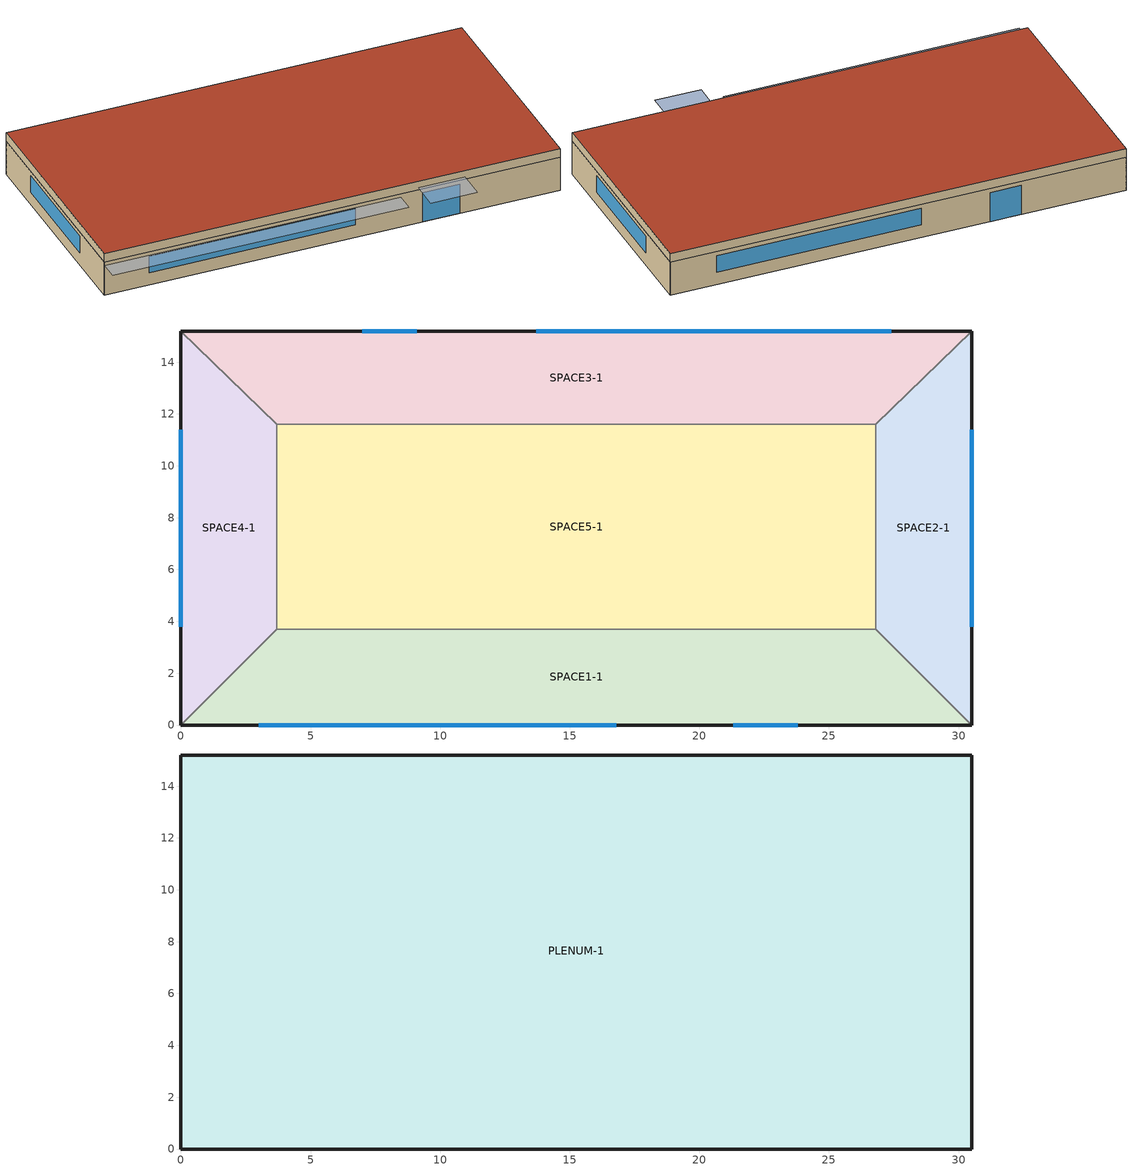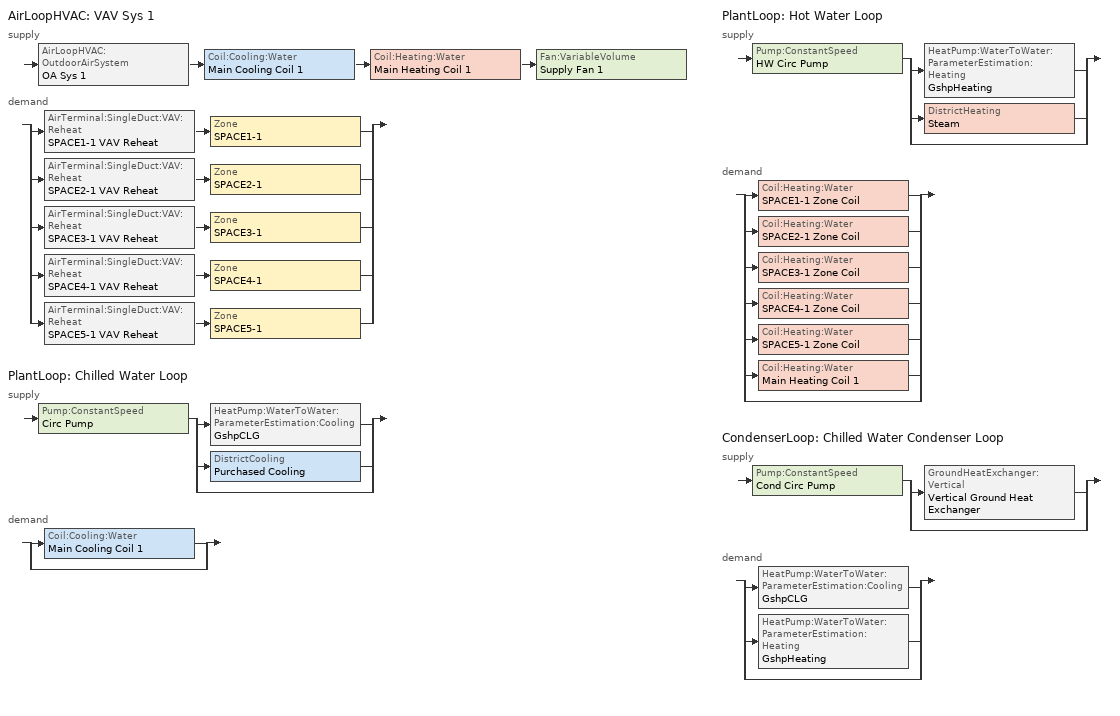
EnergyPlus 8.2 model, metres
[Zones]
SPACE1-1
 floor ground (FLOOR-SLAB-1): 26.8,3.7 30.5,0 0,0 3.7,3.7 z0
 wall outside (WALL-1): 0,0 30.5,0 z0:2.4
 wall to SPACE2-1 (INT-WALL-1): 30.5,0 26.8,3.7 z0:2.4
 wall to SPACE4-1 (INT-WALL-1): 3.7,3.7 0,0 z0:2.4
 wall to SPACE5-1 (INT-WALL-1): 26.8,3.7 3.7,3.7 z0:2.4
 window (Dbl Clr 3mm/13mm Air): 3,0 16.8,0 z0.9:2.1
 window (Sgl Grey 3mm): 21.3,0 23.8,0 z0:2.1
SPACE2-1
 floor ground (FLOOR-SLAB-1): 26.8,11.6 30.5,15.2 30.5,0 26.8,3.7 z0
 wall outside (WALL-1): 30.5,0 30.5,15.2 z0:2.4
 wall to SPACE3-1 (INT-WALL-1): 30.5,15.2 26.8,11.6 z0:2.4
 wall to SPACE5-1 (INT-WALL-1): 26.8,11.6 26.8,3.7 z0:2.4
 window (Dbl Clr 3mm/13mm Air): 30.5,3.8 30.5,11.4 z0.9:2.1
SPACE3-1
 floor ground (FLOOR-SLAB-1): 26.8,11.6 3.7,11.6 0,15.2 30.5,15.2 z0
 wall outside (WALL-1): 30.5,15.2 0,15.2 z0:2.4
 wall to SPACE4-1 (INT-WALL-1): 0,15.2 3.7,11.6 z0:2.4
 wall to SPACE5-1 (INT-WALL-1): 3.7,11.6 26.8,11.6 z0:2.4
 window (Dbl Clr 3mm/13mm Air): 27.4,15.2 13.7,15.2 z0.9:2.1
 window (Sgl Grey 3mm): 9.1,15.2 7,15.2 z0:2.1
SPACE4-1
 floor ground (FLOOR-SLAB-1): 3.7,3.7 0,0 0,15.2 3.7,11.6 z0
 wall outside (WALL-1): 0,15.2 0,0 z0:2.4
 wall to SPACE5-1 (INT-WALL-1): 3.7,3.7 3.7,11.6 z0:2.4
 window (Dbl Clr 3mm/13mm Air): 0,11.4 0,3.8 z0.9:2.1
SPACE5-1
 floor ground (FLOOR-SLAB-1): 26.8,11.6 26.8,3.7 3.7,3.7 3.7,11.6 z0
PLENUM-1
 floor to SPACE1-1 (CLNG-1): 26.8,3.7 30.5,0 0,0 3.7,3.7 z2.4
 floor to SPACE2-1 (CLNG-1): 26.8,11.6 30.5,15.2 30.5,0 26.8,3.7 z2.4
 floor to SPACE3-1 (CLNG-1): 26.8,11.6 3.7,11.6 0,15.2 30.5,15.2 z2.4
 floor to SPACE4-1 (CLNG-1): 3.7,3.7 0,0 0,15.2 3.7,11.6 z2.4
 floor to SPACE5-1 (CLNG-1): 26.8,11.6 26.8,3.7 3.7,3.7 3.7,11.6 z2.4
 wall outside (WALL-1): 0,0 30.5,0 30.5,15.2 0,15.2 0,0 z2.4:3
 roof outside (ROOF-1): 0,15.2 0,0 30.5,0 30.5,15.2 z3
shading: 0,-1.3 0,0 19.8,0 19.8,-1.3 z2.2; 21,-2 21,0 24.1,0 24.1,-2 z2.6
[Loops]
AirLoopHVAC 'VAV Sys 1'
 supply: AirLoopHVAC:OutdoorAirSystem 'OA Sys 1' > Coil:Cooling:Water 'Main Cooling Coil 1' > Coil:Heating:Water 'Main Heating Coil 1' > Fan:VariableVolume 'Supply Fan 1'
 demand: split
  | AirTerminal:SingleDuct:VAV:Reheat 'SPACE1-1 VAV Reheat' > Zone 'SPACE1-1'
  | AirTerminal:SingleDuct:VAV:Reheat 'SPACE2-1 VAV Reheat' > Zone 'SPACE2-1'
  | AirTerminal:SingleDuct:VAV:Reheat 'SPACE3-1 VAV Reheat' > Zone 'SPACE3-1'
  | AirTerminal:SingleDuct:VAV:Reheat 'SPACE4-1 VAV Reheat' > Zone 'SPACE4-1'
  | AirTerminal:SingleDuct:VAV:Reheat 'SPACE5-1 VAV Reheat' > Zone 'SPACE5-1'
PlantLoop 'Chilled Water Loop'
 supply: Pump:ConstantSpeed 'Circ Pump' > split
  | HeatPump:WaterToWater:ParameterEstimation:Cooling 'GshpCLG'
  | DistrictCooling 'Purchased Cooling'
  | bypass
 demand: split
  | Coil:Cooling:Water 'Main Cooling Coil 1'
  | bypass
PlantLoop 'Hot Water Loop'
 supply: Pump:ConstantSpeed 'HW Circ Pump' > split
  | HeatPump:WaterToWater:ParameterEstimation:Heating 'GshpHeating'
  | DistrictHeating 'Steam'
  | bypass
 demand: split
  | Coil:Heating:Water 'SPACE1-1 Zone Coil'
  | Coil:Heating:Water 'SPACE2-1 Zone Coil'
  | Coil:Heating:Water 'SPACE3-1 Zone Coil'
  | Coil:Heating:Water 'SPACE4-1 Zone Coil'
  | Coil:Heating:Water 'SPACE5-1 Zone Coil'
  | Coil:Heating:Water 'Main Heating Coil 1'
  | bypass
CondenserLoop 'Chilled Water Condenser Loop'
 supply: Pump:ConstantSpeed 'Cond Circ Pump' > split
  | GroundHeatExchanger:Vertical 'Vertical Ground Heat Exchanger'
  | bypass
 demand: split
  | HeatPump:WaterToWater:ParameterEstimation:Cooling 'GshpCLG'
  | HeatPump:WaterToWater:ParameterEstimation:Heating 'GshpHeating'
  | bypass
[Building]
Building: North Axis {deg}=30; Terrain=City; Loads Convergence Tolerance Value=0.04; Temperature Convergence Tolerance Value {deltaC}=0.4; Solar Distribution=FullExterior; Maximum Number of Warmup Days=25; Minimum Number of Warmup Days=6
[Site:Location]
CHICAGO_IL_USA TMY2-94846: Latitude {deg}=41.78; Longitude {deg}=-87.75; Time Zone {hr}=-6; Elevation {m}=190
[SizingPeriod:DesignDay] Day of Month=21; Humidity Condition Type=Wetbulb; Barometric Pressure {Pa}=99063; Rain Indicator=No; Snow Indicator=No; Daylight Saving Time Indicator=No; Solar Model Indicator=ASHRAEClearSky
Name | Month | Day Type | Maximum Dry-Bulb Temperature {C} | Daily Dry-Bulb Temperature Range {deltaC} | Wetbulb or DewPoint at Maximum Dry-Bulb {C} | Wind Speed {m/s} | Wind Direction {deg} | Sky Clearness
CHICAGO_IL_USA Annual Cooling 1% Design Conditions DB/MCWB | 7 | SummerDesignDay | 31.5 | 10.7 | 23 | 5.3 | 230 | 1
CHICAGO_IL_USA Annual Heating 99% Design Conditions DB | 1 | WinterDesignDay | -17.3 | 0 | -17.3 | 4.9 | 270 | 0
[Site:GroundTemperature:BuildingSurface]
20.03, 20.03, 20.13, 20.3, 20.43, 20.52, 20.62, 20.77, 20.78, 20.55, 20.44, 20.2
[Site:GroundTemperature:Deep]
16.1, 16.1, 16.1, 16.1, 16.1, 16.1, 16.1, 16.1, 16.1, 16.1, 16.1, 16.1
[Material] Thermal Absorptance=0.9
Name | Roughness | Thickness {m} | Conductivity {W/m-K} | Density {kg/m3} | Specific Heat {J/kg-K} | Solar Absorptance | Visible Absorptance
RG01 | Rough | 0.0127 | 1.442 | 881 | 1674 | 0.65 | 0.65
BR01 | VeryRough | 0.0095 | 0.162 | 1121 | 1464 | 0.7 | 0.7
IN46 | VeryRough | 0.0762 | 0.023 | 24 | 1590 | 0.5 | 0.5
WD01 | MediumSmooth | 0.0191 | 0.115 | 513 | 1381 | 0.78 | 0.78
PW03 | MediumSmooth | 0.0127 | 0.115 | 545 | 1213 | 0.78 | 0.78
IN02 | Rough | 0.0901 | 0.043 | 10 | 837 | 0.75 | 0.75
GP01 | MediumSmooth | 0.0127 | 0.16 | 801 | 837 | 0.75 | 0.75
GP02 | MediumSmooth | 0.0159 | 0.16 | 801 | 837 | 0.75 | 0.75
CC03 | MediumRough | 0.1016 | 1.31 | 2243 | 837 | 0.65 | 0.65
[Material:NoMass]
MAT-CLNG-1: Roughness=Rough; Thermal Resistance {m2-K/W}=0.652259; Thermal Absorptance=0.65; Solar Absorptance=0.65; Visible Absorptance=0.65
[Material:AirGap]
AL21: Thermal Resistance {m2-K/W}=0.157
[WindowMaterial:Glazing] Optical Data Type=SpectralAverage; Thickness {m}=0.003; Infrared Transmittance at Normal Incidence=0; Front Side Infrared Hemispherical Emissivity=0.84; Back Side Infrared Hemispherical Emissivity=0.84; Conductivity {W/m-K}=0.9
Name | Solar Transmittance at Normal Incidence | Front Side Solar Reflectance at Normal Incidence | Back Side Solar Reflectance at Normal Incidence | Visible Transmittance at Normal Incidence | Front Side Visible Reflectance at Normal Incidence | Back Side Visible Reflectance at Normal Incidence
CLEAR 3MM | 0.837 | 0.075 | 0.075 | 0.898 | 0.081 | 0.081
GREY 3MM | 0.626 | 0.061 | 0.061 | 0.611 | 0.061 | 0.061
[WindowMaterial:Gas]
AIR 13MM: Gas Type=Air; Thickness {m}=0.0127
[Construction]
ROOF-1: RG01, BR01, IN46, WD01
WALL-1: WD01, PW03, IN02, GP01
CLNG-1: MAT-CLNG-1
FLOOR-SLAB-1: CC03
INT-WALL-1: GP02, AL21, GP02
Dbl Clr 3mm/13mm Air: CLEAR 3MM, AIR 13MM, CLEAR 3MM
Sgl Grey 3mm: GREY 3MM
[Zone] Type=1; Multiplier=1
Name | Ceiling Height {m} | Volume {m3}
PLENUM-1 | 0.6096 | 283.2
SPACE1-1; SPACE3-1 | 2.4384 | 239.247
SPACE2-1; SPACE4-1 | 2.4384 | 103.311
SPACE5-1 | 2.4384 | 447.683
[People] Number of People Schedule=OCCUPY-1; Number of People Calculation Method=people; Fraction Radiant=0.3; Activity Level Schedule=ActSchd
Name | Zone or ZoneList | Number of People
SPACE1-1 People 1 | SPACE1-1 | 11
SPACE2-1 People 1 | SPACE2-1 | 5
SPACE3-1 People 1 | SPACE3-1 | 11
SPACE4-1 People 1 | SPACE4-1 | 5
SPACE5-1 People 1 | SPACE5-1 | 20
[Lights] Schedule=LIGHTS-1; Design Level Calculation Method=LightingLevel; Return Air Fraction=0.2; Fraction Radiant=0.59; Fraction Visible=0.2; Fraction Replaceable=0
Name | Zone or ZoneList | Lighting Level {W}
SPACE1-1 Lights 1 | SPACE1-1 | 1584
SPACE2-1 Lights 1 | SPACE2-1 | 684
SPACE3-1 Lights 1 | SPACE3-1 | 1584
SPACE4-1 Lights 1 | SPACE4-1 | 684
SPACE5-1 Lights 1 | SPACE5-1 | 2964
[ElectricEquipment] Schedule=EQUIP-1; Design Level Calculation Method=EquipmentLevel; Fraction Latent=0; Fraction Radiant=0.3; Fraction Lost=0
Name | Zone or ZoneList | Design Level {W}
SPACE1-1 ElecEq 1 | SPACE1-1 | 1056
SPACE2-1 ElecEq 1 | SPACE2-1 | 456
SPACE3-1 ElecEq 1 | SPACE3-1 | 1056
SPACE4-1 ElecEq 1 | SPACE4-1 | 456
SPACE5-1 ElecEq 1 | SPACE5-1 | 1976
[ZoneInfiltration:DesignFlowRate] Schedule=INFIL-SCH; Design Flow Rate Calculation Method=flow/zone; Constant Term Coefficient=0; Temperature Term Coefficient=0; Velocity Term Coefficient=0.2237; Velocity Squared Term Coefficient=0
Name | Zone or ZoneList | Design Flow Rate {m3/s}
SPACE1-1 Infil 1 | SPACE1-1 | 0.0167
SPACE2-1 Infil 1 | SPACE2-1 | 0.00717
SPACE3-1 Infil 1 | SPACE3-1 | 0.0167
SPACE4-1 Infil 1 | SPACE4-1 | 0.00717
SPACE5-1 Infil 1 | SPACE5-1 | 0.031089
[Sizing:Zone] Zone Cooling Design Supply Air Temperature Input Method=SupplyAirTemperature; Zone Cooling Design Supply Air Temperature {C}=14; Zone Heating Design Supply Air Temperature Input Method=SupplyAirTemperature; Zone Heating Design Supply Air Temperature {C}=50; Zone Cooling Design Supply Air Humidity Ratio {kgWater/kgDryAir}=0.009; Zone Heating Design Supply Air Humidity Ratio {kgWater/kgDryAir}=0.004; Zone Heating Sizing Factor=0; Zone Cooling Sizing Factor=0; Cooling Design Air Flow Method=DesignDay; Cooling Design Air Flow Rate {m3/s}=0; Heating Design Air Flow Method=DesignDay; Heating Design Air Flow Rate {m3/s}=0
Name | Design Specification Outdoor Air Object
SPACE1-1 | SZ DSOA SPACE1-1
SPACE2-1 | SZ DSOA SPACE2-1
SPACE3-1 | SZ DSOA SPACE3-1
SPACE4-1 | SZ DSOA SPACE4-1
SPACE5-1 | SZ DSOA SPACE5-1
[DesignSpecification:OutdoorAir] Outdoor Air Method=flow/person; Outdoor Air Flow per Person {m3/s-person}=0.00944; Outdoor Air Flow per Zone Floor Area {m3/s-m2}=0; Outdoor Air Flow per Zone {m3/s}=0
SZ DSOA SPACE1-1; SZ DSOA SPACE2-1; SZ DSOA SPACE3-1; SZ DSOA SPACE4-1; SZ DSOA SPACE5-1
[Sizing:System]
VAV Sys 1: Type of Load to Size On=sensible; Design Outdoor Air Flow Rate {m3/s}=autosize; Minimum System Air Flow Ratio=0.3; Preheat Design Temperature {C}=7; Preheat Design Humidity Ratio {kgWater/kgDryAir}=0.008; Precool Design Temperature {C}=11; Precool Design Humidity Ratio {kgWater/kgDryAir}=0.008; Central Cooling Design Supply Air Temperature {C}=12.8; Central Heating Design Supply Air Temperature {C}=16.7; Sizing Option=noncoincident; 100% Outdoor Air in Cooling=no; 100% Outdoor Air in Heating=no; Central Cooling Design Supply Air Humidity Ratio {kgWater/kgDryAir}=0.008; Central Heating Design Supply Air Humidity Ratio {kgWater/kgDryAir}=0.008; Cooling Design Air Flow Method=DesignDay; Cooling Design Air Flow Rate {m3/s}=0; Heating Design Air Flow Method=DesignDay; Heating Design Air Flow Rate {m3/s}=0
[AirLoopHVAC]
VAV Sys 1: Design Supply Air Flow Rate {m3/s}=autosize
[AvailabilityManager:Scheduled]
VAV Sys 1 Avail: Schedule=FanAvailSched
[SetpointManager:Scheduled] Control Variable=Temperature
Name | Schedule | Setpoint Node or NodeList
Supply Air Temp Manager 1 | Seasonal Reset Supply Air Temp Sch | VAV Sys 1 Outlet Node
Chilled Water Loop Setpoint Manager | CW Loop Temp Schedule | Chilled Water Loop Setpoint Node List
Hot Water Loop Setpoint Manager | HW Loop Temp Schedule | Hot Water Loop Setpoint Node List
[SetpointManager:MixedAir]
Mixed Air Temp Manager 1: Control Variable=Temperature; Setpoint Node or NodeList=Main Branch SetPoint Node List
[Controller:WaterCoil] Control Variable=Temperature; Actuator Variable=FLOW; Controller Convergence Tolerance {deltaC}=0.002; Minimum Actuated Flow {m3/s}=0
Name | Action | Maximum Actuated Flow {m3/s}
Central Cooling Coil Contoller 1 | Reverse | 0.0033
Central Heating Coil Contoller 1 | Normal | 0.0043
[Controller:OutdoorAir]
OA Controller 1: Minimum Outdoor Air Flow Rate {m3/s}=autosize; Maximum Outdoor Air Flow Rate {m3/s}=autosize; Economizer Control Type=FixedDryBulb; Economizer Control Action Type=ModulateFlow; Economizer Maximum Limit Dry-Bulb Temperature {C}=19; Economizer Minimum Limit Dry-Bulb Temperature {C}=4; Lockout Type=NoLockout; Minimum Limit Type=FixedMinimum; Minimum Outdoor Air Schedule=Min OA Sched
[Zone equipment]
SPACE1-1: SPACE1-1 VAV Reheat
SPACE2-1: SPACE2-1 VAV Reheat
SPACE3-1: SPACE3-1 VAV Reheat
SPACE4-1: SPACE4-1 VAV Reheat
SPACE5-1: SPACE5-1 VAV Reheat
[AirTerminal:SingleDuct:VAV:Reheat] Availability Schedule=ReheatCoilAvailSched; Maximum Air Flow Rate {m3/s}=autosize; Zone Minimum Air Flow Input Method=Constant; Constant Minimum Air Flow Fraction=0.3; Maximum Hot Water or Steam Flow Rate {m3/s}=0.002; Minimum Hot Water or Steam Flow Rate {m3/s}=0; Convergence Tolerance=0.001; Damper Heating Action=Reverse; Maximum Flow per Zone Floor Area During Reheat {m3/s-m2}=AUTOCALCULATE; Maximum Flow Fraction During Reheat=AUTOCALCULATE
Name | Reheat Coil
SPACE1-1 VAV Reheat | SPACE1-1 Zone Coil
SPACE2-1 VAV Reheat | SPACE2-1 Zone Coil
SPACE3-1 VAV Reheat | SPACE3-1 Zone Coil
SPACE4-1 VAV Reheat | SPACE4-1 Zone Coil
SPACE5-1 VAV Reheat | SPACE5-1 Zone Coil
[ZoneControl:Thermostat] Control Type Schedule=Zone Control Type Sched; Control 1=CoolingSetPoint; Control 2=HeatingSetpoint; Control 3=DualSetPoint
Name | Zone or ZoneList
SPACE1-1 Control | SPACE1-1
SPACE2-1 Control | SPACE2-1
SPACE3-1 Control | SPACE3-1
SPACE4-1 Control | SPACE4-1
SPACE5-1 Control | SPACE5-1
[ThermostatSetpoint:SingleHeating]
HeatingSetpoint: Setpoint Temperature Schedule=Htg-SetP-Sch
[ThermostatSetpoint:SingleCooling]
CoolingSetpoint: Setpoint Temperature Schedule=Clg-SetP-Sch
[ThermostatSetpoint:DualSetpoint]
DualSetPoint: Heating Setpoint Temperature Schedule=Htg-SetP-Sch; Cooling Setpoint Temperature Schedule=Clg-SetP-Sch
[AirLoopHVAC:ReturnPlenum]
Return-Plenum-1: Zone=PLENUM-1
[Coil:Cooling:Water]
Main Cooling Coil 1: Availability Schedule=CoolingCoilAvailSched; Design Water Flow Rate {m3/s}=0.0033; Design Air Flow Rate {m3/s}=2.284; Design Inlet Water Temperature {C}=7.222; Design Inlet Air Temperature {C}=26.667; Design Outlet Air Temperature {C}=14.389; Design Inlet Air Humidity Ratio {kgWater/kgDryAir}=0.0167; Design Outlet Air Humidity Ratio {kgWater/kgDryAir}=0.0099; Type of Analysis=SimpleAnalysis; Heat Exchanger Configuration=CrossFlow
[Coil:Heating:Water] Availability Schedule=ReheatCoilAvailSched; U-Factor Times Area Value {W/K}=5000; Performance Input Method=UFactorTimesAreaAndDesignWaterFlowRate; Rated Capacity {W}=autosize; Rated Inlet Water Temperature {C}=82.2; Rated Inlet Air Temperature {C}=16.6; Rated Outlet Water Temperature {C}=71.1; Rated Outlet Air Temperature {C}=32.2
Name | Maximum Water Flow Rate {m3/s}
SPACE1-1 Zone Coil; SPACE2-1 Zone Coil; SPACE3-1 Zone Coil; SPACE4-1 Zone Coil; SPACE5-1 Zone Coil | 0.002
Main Heating Coil 1 | 0.0043
[Fan:VariableVolume]
Supply Fan 1: Availability Schedule=FanAvailSched; Fan Total Efficiency=0.7; Pressure Rise {Pa}=600; Maximum Flow Rate {m3/s}=autosize; Fan Power Minimum Flow Rate Input Method=Fraction; Fan Power Minimum Flow Fraction=0.25; Motor Efficiency=0.9; Motor In Airstream Fraction=1; Fan Power Coefficient 1=0.350712; Fan Power Coefficient 2=0.308505; Fan Power Coefficient 3=-0.541374; Fan Power Coefficient 4=0.871988; Fan Power Coefficient 5=0
[PlantLoop] Fluid Type=Water; Minimum Loop Flow Rate {m3/s}=0; Plant Loop Volume {m3}=5; Load Distribution Scheme=Optimal
Name | Plant Equipment Operation Scheme | Maximum Loop Temperature {C} | Minimum Loop Temperature {C} | Maximum Loop Flow Rate {m3/s}
Chilled Water Loop | CW Loop Operation | 98 | 1 | 0.0033
Hot Water Loop | Hot Loop Operation | 100 | 10 | 0.0043
[PlantEquipmentOperationSchemes]
Name | Control Scheme 1 | Control Scheme 1 Schedule | Control Scheme 2 | Control Scheme 2 Schedule
CW Loop Operation | Summer Cooling Operation | Summer On | Winter Cooling Operation | Winter On
Hot Loop Operation | Winter Heating Operation | winter on | Summer Heating Operation | summer on
[PlantEquipmentOperation:CoolingLoad] Load Range 1 Lower Limit {W}=0
Name | Load Range 1 Upper Limit {W} | Range 1 Equipment List
Summer Cooling Operation | 500000 | GSHP and Purchased Cooling
Winter Cooling Operation | 900000 | Purchased Cooling Only
[PlantEquipmentList]
GSHP and Purchased Cooling: GshpCLG, Purchased Cooling
Purchased Cooling Only: Purchased Cooling
Purchased Heating Plant: Steam
GSHP plant: GshpHeating, Steam
[DistrictCooling]
Purchased Cooling: Nominal Capacity {W}=680000
[HeatPump:WaterToWater:ParameterEstimation:Cooling]
GshpCLG: Nominal COP {W/W}=3.5; Nominal Capacity {W}=45000; Minimum Part Load Ratio=0; Maximum Part Load Ratio=1; Optimum Part Load Ratio=1; Load Side Flow Rate {m3/s}=0.003; Source Side Flow Rate {m3/s}=0.003; Load Side Heat Transfer Coefficient {W/K}=7761; Source Side Heat Transfer Coefficient {W/K}=3998; Piston Displacement {m3/s}=0.012544; Compressor Clearance Factor=0.05469; Compressor Suction and Discharge Pressure Drop {Pa}=92156.2; Superheating {C}=4.8907; Constant Part of Electromechanical Power Losses {W}=2803.9; Loss Factor=0.699; High Pressure Cut Off {Pa}=0; Low Pressure Cut Off {Pa}=0
[Pump:ConstantSpeed] Rated Pump Head {Pa}=5000; Motor Efficiency=0.87; Fraction of Motor Inefficiencies to Fluid Stream=0; Pump Control Type=CONTINUOUS
Name | Rated Flow Rate {m3/s} | Rated Power Consumption {W}
Circ Pump; Cond Circ Pump | 0.0033 | 25
HW Circ Pump | 0.0043 | 35
[DistrictHeating]
Steam: Nominal Capacity {W}=1000000
[PlantEquipmentOperation:HeatingLoad] Load Range 1 Lower Limit {W}=0
Name | Load Range 1 Upper Limit {W} | Range 1 Equipment List | Load Range 2 Lower Limit {W} | Load Range 2 Upper Limit {W} | Range 2 Equipment List
Summer Heating Operation | 9999999 | Purchased Heating Plant
Winter Heating Operation | 45000 | GSHP plant | 45000 | 9999999 | Purchased Heating Plant
[HeatPump:WaterToWater:ParameterEstimation:Heating]
GshpHeating: Nominal COP {W/W}=3.5; Nominal Capacity {W}=50000; Minimum Part Load Ratio=0; Maximum Part Load Ratio=1; Optimum Part Load Ratio=1; Load Side Flow Rate {m3/s}=0.003; Source Side Flow Rate {m3/s}=0.003; Load Side Heat Transfer Coefficient {W/K}=7761; Source Side Heat Transfer Coefficient {W/K}=3998; Piston Displacement {m3/s}=0.012544; Compressor Clearance Factor=0.05469; Compressor Suction and Discharge Pressure Drop {Pa}=92156.2; Superheating {C}=4.8907; Constant Part of Electromechanical Power Losses {W}=2803.9; Loss Factor=0.699; High Pressure Cut Off {Pa}=0; Low Pressure Cut Off {Pa}=0
[CondenserLoop]
Chilled Water Condenser Loop: Fluid Type=Water; Condenser Equipment Operation Scheme=Tower Loop Operation; Maximum Loop Temperature {C}=80; Minimum Loop Temperature {C}=10; Maximum Loop Flow Rate {m3/s}=0.0033; Minimum Loop Flow Rate {m3/s}=0; Condenser Loop Volume {m3}=5; Load Distribution Scheme=SequentialLoad
[SetpointManager:FollowGroundTemperature]
MyCondenserControl: Control Variable=Temperature; Offset Temperature Difference {deltaC}=0; Maximum Setpoint Temperature {C}=80; Minimum Setpoint Temperature {C}=10; Setpoint Node or NodeList=Condenser Supply Outlet Node
[CondenserEquipmentOperationSchemes]
Tower Loop Operation: Control Scheme 1=Year Round Tower Operation; Control Scheme 1 Schedule=ON
[PlantEquipmentOperation:Uncontrolled]
Year Round Tower Operation: Equipment List=All Towers
[CondenserEquipmentList]
All Towers: Vertical Ground Heat Exchanger
[GroundHeatExchanger:Vertical]
Vertical Ground Heat Exchanger: Maximum Flow Rate {m3/s}=0.0033; Number of Bore Holes=120; Bore Hole Length {m}=76.2; Bore Hole Radius {m}=0.063508; Ground Thermal Conductivity {W/m-K}=0.692626; Ground Thermal Heat Capacity {J/m3-K}=2.347e+06; Ground Temperature {C}=13.375; Design Flow Rate {m3/s}=0.0033; Grout Thermal Conductivity {W/m-K}=0.692626; Pipe Thermal Conductivity {W/m-K}=0.391312; Pipe Out Diameter {m}=0.0266667; U-Tube Distance {m}=0.0253977; Pipe Thickness {m}=0.00241285; Maximum Length of Simulation=2; G-Function Reference Ratio=0.0005; Number of Data Pairs of the G Function=35; G-Function Ln(T/Ts) Value 1=-15.2996; G-Function G Value 1=-0.348322; G-Function Ln(T/Ts) Value 2=-14.201; G-Function G Value 2=0.022208; G-Function Ln(T/Ts) Value 3=-13.2202; G-Function G Value 3=0.412345; G-Function Ln(T/Ts) Value 4=-12.2086; G-Function G Value 4=0.867498; G-Function Ln(T/Ts) Value 5=-11.1888; G-Function G Value 5=1.357839; G-Function Ln(T/Ts) Value 6=-10.1816; G-Function G Value 6=1.852024; G-Function Ln(T/Ts) Value 7=-9.1815; G-Function G Value 7=2.345656; G-Function Ln(T/Ts) Value 8=-8.6809; G-Function G Value 8=2.593958; G-Function Ln(T/Ts) Value 9=-8.5; G-Function G Value 9=2.679; G-Function Ln(T/Ts) Value 10=-7.8; G-Function G Value 10=3.023; G-Function Ln(T/Ts) Value 11=-7.2; G-Function G Value 11=3.32; G-Function Ln(T/Ts) Value 12=-6.5; G-Function G Value 12=3.681; G-Function Ln(T/Ts) Value 13=-5.9; G-Function G Value 13=4.071; G-Function Ln(T/Ts) Value 14=-5.2; G-Function G Value 14=4.828; G-Function Ln(T/Ts) Value 15=-4.5; G-Function G Value 15=6.253; G-Function Ln(T/Ts) Value 16=-3.963; G-Function G Value 16=7.894; G-Function Ln(T/Ts) Value 17=-3.27; G-Function G Value 17=11.82; G-Function Ln(T/Ts) Value 18=-2.864; G-Function G Value 18=15.117; G-Function Ln(T/Ts) Value 19=-2.577; G-Function G Value 19=18.006; G-Function Ln(T/Ts) Value 20=-2.171; G-Function G Value 20=22.887; G-Function Ln(T/Ts) Value 21=-1.884; G-Function G Value 21=26.924; G-Function Ln(T/Ts) Value 22=-1.191; G-Function G Value 22=38.004; G-Function Ln(T/Ts) Value 23=-0.497; G-Function G Value 23=49.919; G-Function Ln(T/Ts) Value 24=-0.274; G-Function G Value 24=53.407; G-Function Ln(T/Ts) Value 25=-0.051; G-Function G Value 25=56.632; G-Function Ln(T/Ts) Value 26=0.196; G-Function G Value 26=59.825; G-Function Ln(T/Ts) Value 27=0.419; G-Function G Value 27=62.349; G-Function Ln(T/Ts) Value 28=0.642; G-Function G Value 28=64.524; G-Function Ln(T/Ts) Value 29=0.873; G-Function G Value 29=66.412; G-Function Ln(T/Ts) Value 30=1.112; G-Function G Value 30=67.993; G-Function Ln(T/Ts) Value 31=1.335; G-Function G Value 31=69.162; G-Function Ln(T/Ts) Value 32=1.679; G-Function G Value 32=70.476; G-Function Ln(T/Ts) Value 33=2.028; G-Function G Value 33=71.361; G-Function Ln(T/Ts) Value 34=2.275; G-Function G Value 34=71.79; G-Function Ln(T/Ts) Value 35=3.003; G-Function G Value 35=72.511
[Schedule:Compact]
OCCUPY-1: Through: 12/31, For: WeekDays SummerDesignDay CustomDay1 CustomDay2, Until: 8:00, 0, Until: 11:00, 1, Until: 12:00, 0.8, Until: 13:00, 0.4, Until: 14:00, 0.8, Until: 18:00, 1, Until: 19:00, 0.5, Until: 21:00, 0.1, Until: 24:00, 0, For: Weekends WinterDesignDay Holiday, Until: 24:00, 0
LIGHTS-1: Through: 12/31, For: WeekDays SummerDesignDay CustomDay1 CustomDay2, Until: 8:00, 0.05, Until: 9:00, 0.9, Until: 10:00, 0.95, Until: 11:00, 1, Until: 12:00, 0.95, Until: 13:00, 0.8, Until: 14:00, 0.9, Until: 18:00, 1, Until: 19:00, 0.6, Until: 21:00, 0.2, Until: 24:00, 0.05, For: Weekends WinterDesignDay Holiday, Until: 24:00, 0.05
EQUIP-1: Through: 12/31, For: WeekDays SummerDesignDay CustomDay1 CustomDay2, Until: 8:00, 0.02, Until: 9:00, 0.4, Until: 14:00, 0.9, Until: 15:00, 0.8, Until: 16:00, 0.7, Until: 18:00, 0.5, Until: 20:00, 0.3, Until: 24:00, 0.02, For: Weekends WinterDesignDay Holiday, Until: 24:00, 0.2
INFIL-SCH: Through: 3/31, For: AllDays, Until: 24:00, 1, Through: 10/31, For: AllDays, Until: 24:00, 0, Through: 12/31, For: AllDays, Until: 24:00, 1
ActSchd: Through: 12/31, For: AllDays, Until: 24:00, 117.24
Htg-SetP-Sch: Through: 12/31, For: SummerDesignDay, Until: 24:00, 12.8, For: WinterDesignDay, Until: 24:00, 21.1, For: WeekDays, Until: 7:00, 12.8, Until: 18:00, 21.1, Until: 24:00, 12.8, For: WeekEnds Holiday, Until: 7:00, 12.8, Until: 13:00, 21.1, Until: 24:00, 12.8, For: AllOtherDays, Until: 7:00, 12.8, Until: 18:00, 21.1, Until: 24:00, 12.8
Clg-SetP-Sch: Through: 12/31, For: SummerDesignDay, Until: 24:00, 23.9, For: WinterDesignDay, Until: 24:00, 40, For: WeekDays, Until: 7:00, 40, Until: 18:00, 23.9, Until: 24:00, 40, For: WeekEnds Holiday, Until: 7:00, 40, Until: 13:00, 23.9, Until: 24:00, 32.2, For: AllOtherDays, Until: 7:00, 40, Until: 18:00, 23.9, Until: 24:00, 40
Zone Control Type Sched: Through: 12/31, For: SummerDesignDay, Until: 24:00, 2, For: WinterDesignDay, Until: 24:00, 1, For: AllOtherDays, Until: 24:00, 4
Min OA Sched: Through: 12/31, For: Weekdays, Until: 6:00, 0.02, Until: 18:00, 1, Until: 24:00, 0.02, For: AllOtherDays, Until: 24:00, 0.02
FanAvailSched; ReheatCoilAvailSched: Through: 3/31, For: AllDays, Until: 24:00, 1, Through: 9/30, For: WeekDays, Until: 7:00, 0, Until: 17:00, 1, Until: 24:00, 0, For: SummerDesignDay WinterDesignDay, Until: 24:00, 1, For: AllOtherDays, Until: 24:00, 0, Through: 12/31, For: AllDays, Until: 24:00, 1
CoolingCoilAvailSched: Through: 3/31, For: AllDays, Until: 24:00, 0, Through: 9/30, For: WeekDays, Until: 7:00, 0, Until: 17:00, 1, Until: 24:00, 0, For: SummerDesignDay WinterDesignDay, Until: 24:00, 1, For: AllOtherDays, Until: 24:00, 0, Through: 12/31, For: AllDays, Until: 24:00, 0
CW Loop Temp Schedule: Through: 12/31, For: AllDays, Until: 24:00, 7.22
HW Loop Temp Schedule: Through: 12/31, For: AllDays, Until: 24:00, 82
Seasonal Reset Supply Air Temp Sch: Through: 3/31, For: AllDays, Until: 24:00, 16, Through: 9/30, For: AllDays, Until: 24:00, 13, Through: 12/31, For: AllDays, Until: 24:00, 16
On: Through: 12/31, For: AllDays, Until: 24:00, 1
Summer On: Through: 4/30, For: AllDays, Until: 24:00, 0, Through: 9/30, For: AllDays, Until: 24:00, 1, Through: 12/31, For: AllDays, Until: 24:00, 0
Winter On: Through: 4/30, For: AllDays, Until: 24:00, 1, Through: 9/30, For: AllDays, Until: 24:00, 0, Through: 12/31, For: AllDays, Until: 24:00, 1
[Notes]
5-zone GSHP-GLHE.idf
Basic file description:  1 story building divided into 4 exterior and one interior conditioned zones and return plenum.
Highlights:              Water to water ground source heat pump (parameter estimation model) with vertical borehole ground loop heat exchanger
Simulation Location/Run: CHICAGO_IL_USA TMY2-94846, 2 design days, 1 run period,
Run Control executes the run periods using the weather file
Location:                Chicago, IL
Design Days:             CHICAGO_IL_USA Annual Heating 99% Design Conditions DB, MaxDB= -17.3°C
CHICAGO_IL_USA Annual Cooling 1% Design Conditions, MaxDB=  31.5°C MCWB=  23.0°C
Run Period (Weather File): full year, CHICAGO_IL_USA TMY2-94846
Run Control:             Zone sizing with weather file run control
Building: Single floor rectangular building 100 ft x 50 ft. 5 zones - 4 exterior, 1 interior, zone height 8 feet.
Exterior zone depth is 12 feet. There is a 2 foot high return plenum: the overall building height is
10 feet. There are windows on all 4 facades; the south and north facades have glass doors.
The south facing glass is shaded by overhangs. The walls are woodshingle over plywood, R11 insulation,
and gypboard. The roof is a gravel built up roof with R-3 mineral board insulation and plywood sheathing.
The windows are of various single and double pane construction with 3mm and 6mm glass and either 6mm or
13mm argon or air gap.  The window to wall ratio is approxomately 0.29.
The south wall and door have overhangs.
The building is oriented 30 degrees east of north.
Floor Area:        463.6 m2 (5000 ft2)
Number of Stories: 1
Zone Description Details:
Internal gains description:     lighting is 1.5 watts/ft2, office equip is 1.0 watts/ft2. There is 1 occupant
per 100 ft2 of floor area. The infiltration is 0.25 air changes per hour.
Interzone Surfaces:             6 interzone surfaces (see diagram)
Internal Mass:                  None
Windows:                        4 ea.: 1) Double pane clear, 3mm glass, 13mm air gap
2) Double pane clear, 3mm glass, 13mm argon gap
3) Double pane clear, 6mm glass, 6mm air gap
4) Double pane lowE,  6mm lowE glass outside, 6mm air gap, 6mm clear glass
Doors:                          2 ea.:    Single pane grey,  3mm glass
Detached Shading:               None
Daylight:                       None
Natural Ventilation:            None
Compact Schedules:              Yes
HVAC:                           Standard VAV system with outside air economizer, hot water reheat coils,
central chilled water cooling coil. Central Plant is single hot water
boiler, electric compression chiller with air cooled condenser.
All equipment is autosized.
Zonal Equipment:                AirTerminal:SingleDuct:VAV:Reheat
Central Air Handling Equipment: Yes
System Equipment Autosize:      No
Purchased Cooling:              None
Purchased Heating:              None
Coils:                          Coil:Cooling:Water, Coil:Heating:Water
Pumps:                          PUMP:CONSTANT SPEED
water to water heat pump:       HeatPump:WaterToWater:ParameterEstimation:Heating,  HeatPump:WaterToWater:ParameterEstimation:Cooling
Standard Reports:               None
Timestep or Hourly Variables:   Hourly
Time bins Report:               None
HTML Report:                    None
Environmental Emissions:        None
Utility Tariffs:                None
